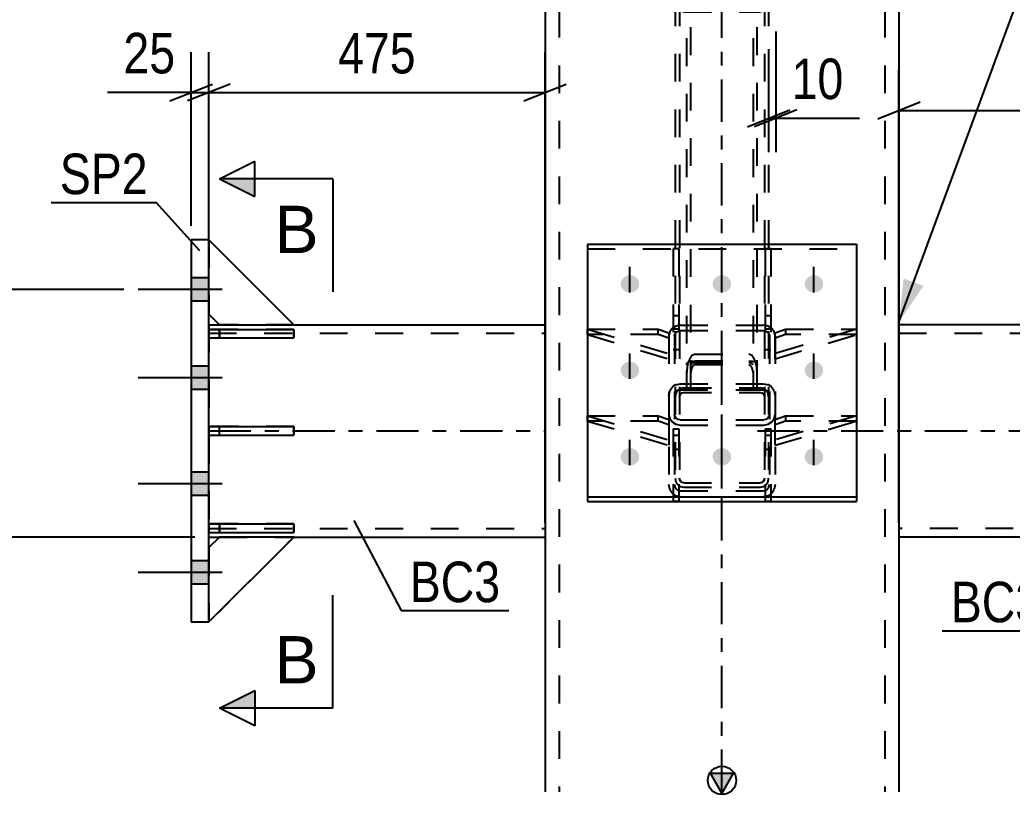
# Model space of a CAD drawing. Header units: millimetres. Extents: x 0 to 841, y 0 to 594.
# Drawn here: x 85.3 to 155.4, y 307.2 to 361.9 of the extents above; entities that cross this region are included whole.
import ezdxf

# ---------------------------------------------------------------- set-up
doc = ezdxf.new("R2010")
doc.units = ezdxf.units.MM
doc.linetypes.add('DXK_LINE_DOT2', pattern=[3.9198, 1.9599, -1.9599])
doc.linetypes.add('DXK_LINE_DOT3', pattern=[5.9187, 2.979, -0.9799, 0.9799, -0.9799])
doc.styles.add('Arial', font='arial.ttf', dxfattribs={"height": 0.2})
doc.styles.add('Arial Narrow', font='ARIALN.TTF', dxfattribs={"height": 0.2})

# ---------------------------------------------------------------- blocks, each defined once
blk = doc.blocks.new('Part-682121855-5937 - 5917')
at = {"color": 7, "linetype": 'DXK_LINE_DOT2'}
for p, q in [((132.445, 529.116), (132.445, 335.865)), ((132.745, 335.865), (132.745, 529.116)), ((137.145, 529.116), (137.145, 335.865)), ((137.445, 335.865), (137.445, 529.116)), ((133.045, 338.258), (132.815, 338.147)), ((133.045, 338.258), (136.845, 338.258)), ((137.075, 338.147), (136.845, 338.258)), ((132.445, 337.496), (132.491, 337.605)), ((132.491, 337.355), (132.445, 336.796)), ((132.491, 337.605), (132.621, 337.698)), ((132.621, 337.698), (132.815, 337.76)), ((132.768, 337.551), (132.745, 337.496)), ((132.833, 337.597), (132.768, 337.551)), ((132.815, 337.76), (133.045, 337.782)), ((132.93, 337.628), (132.833, 337.597)), ((133.045, 337.639), (132.93, 337.628)), ((132.93, 337.471), (133.045, 337.527)), ((133.045, 337.782), (136.845, 337.782)), ((133.045, 337.639), (136.845, 337.639)), ((133.045, 337.527), (136.845, 337.527)), ((136.845, 337.782), (137.075, 337.76)), ((136.96, 337.628), (136.845, 337.639)), ((136.845, 337.527), (136.96, 337.471)), ((137.057, 337.597), (136.96, 337.628)), ((137.122, 337.551), (137.057, 337.597)), ((137.075, 337.76), (137.269, 337.698)), ((137.145, 337.496), (137.122, 337.551)), ((137.269, 337.698), (137.399, 337.605)), ((137.399, 337.605), (137.445, 337.496)), ((137.445, 336.796), (137.399, 337.355)), ((132.745, 336.796), (132.768, 337.076)), ((137.122, 337.076), (137.145, 336.796)), ((132.445, 335.865), (132.745, 335.865)), ((137.145, 335.865), (137.445, 335.865))]:
    blk.add_line(p, q, dxfattribs=at)
for centre, radius, start, end in [((134.013, 337.193), 1.531, 141.46214, 173.91033), ((135.877, 337.193), 1.531, 6.08967, 38.53786), ((133.529, 336.995), 0.765, 141.46214, 173.91033), ((136.361, 336.995), 0.765, 6.08967, 38.53786)]:
    blk.add_arc(centre, radius, start, end, dxfattribs=at)
blk = doc.blocks.new('Part-682121855-5935 - 5917')
at = {"color": 7, "linetype": 'DXK_LINE_DOT2'}
for p, q in [((131.429, 340.065), (131.256, 339.821)), ((131.689, 340.228), (131.429, 340.065)), ((131.995, 340.285), (131.689, 340.228)), ((131.995, 340.285), (137.895, 340.285)), ((138.201, 340.228), (137.895, 340.285)), ((138.461, 340.065), (138.201, 340.228)), ((138.634, 339.821), (138.461, 340.065)), ((131.256, 339.821), (131.195, 339.533)), ((131.195, 339.533), (131.195, 329.027)), ((131.595, 339.533), (131.625, 339.677)), ((131.595, 339.533), (131.595, 329.027)), ((131.625, 339.677), (131.712, 339.799)), ((131.712, 339.799), (131.842, 339.88)), ((131.842, 339.88), (131.995, 339.909)), ((131.995, 339.909), (137.895, 339.909)), ((137.895, 339.909), (138.048, 339.88)), ((138.048, 339.88), (138.178, 339.799)), ((138.178, 339.799), (138.265, 339.677)), ((138.265, 339.677), (138.295, 339.533)), ((138.295, 339.533), (138.295, 329.027)), ((138.695, 339.533), (138.634, 339.821)), ((138.695, 339.533), (138.695, 329.027)), ((131.689, 336.092), (131.995, 336.157)), ((131.995, 336.157), (137.895, 336.157)), ((137.895, 336.157), (138.201, 336.092)), ((131.195, 335.305), (131.256, 335.631)), ((131.625, 335.468), (131.595, 335.305)), ((131.995, 335.731), (131.842, 335.699)), ((131.995, 335.731), (137.895, 335.731)), ((138.048, 335.699), (137.895, 335.731)), ((138.295, 335.305), (138.265, 335.468)), ((138.634, 335.631), (138.695, 335.305)), ((131.195, 333.989), (131.256, 333.701)), ((131.256, 333.701), (131.429, 333.457)), ((131.625, 333.845), (131.595, 333.989)), ((131.712, 333.723), (131.625, 333.845)), ((131.842, 333.642), (131.712, 333.723)), ((138.178, 333.723), (138.048, 333.642)), ((138.265, 333.845), (138.178, 333.723)), ((138.295, 333.989), (138.265, 333.845)), ((138.461, 333.457), (138.634, 333.701)), ((138.634, 333.701), (138.695, 333.989)), ((131.429, 333.457), (131.689, 333.294)), ((131.689, 333.294), (131.995, 333.237)), ((131.995, 333.613), (131.842, 333.642)), ((131.995, 333.613), (137.895, 333.613)), ((131.995, 333.237), (137.895, 333.237)), ((138.048, 333.642), (137.895, 333.613)), ((137.895, 333.237), (138.201, 333.294)), ((138.201, 333.294), (138.461, 333.457)), ((131.256, 328.701), (131.195, 329.027)), ((131.595, 329.027), (131.625, 328.864)), ((138.265, 328.864), (138.295, 329.027)), ((138.695, 329.027), (138.634, 328.701)), ((131.992, 328.176), (131.689, 328.24)), ((131.842, 328.633), (131.995, 328.601)), ((131.995, 328.175), (131.992, 328.176)), ((131.995, 328.601), (137.895, 328.601)), ((131.995, 328.175), (137.895, 328.175)), ((137.895, 328.601), (138.048, 328.633)), ((137.995, 328.196), (137.895, 328.175)), ((138.201, 328.24), (137.995, 328.196))]:
    blk.add_line(p, q, dxfattribs=at)
at = {"color": 7, "linetype": 'DXK_LINE_DOT3'}
blk.add_line((134.945, 328.746), (134.945, 340.181), dxfattribs=at)
at = {"color": 7, "linetype": 'DXK_LINE_DOT2'}
for centre, radius, start, end in [((132.03, 335.338), 0.827, 114.31996, 159.24169), ((137.86, 335.338), 0.827, 20.75831, 65.68004), ((132.012, 335.322), 0.414, 114.31996, 159.24169), ((137.878, 335.322), 0.414, 20.75831, 65.68004), ((132.012, 329.01), 0.414, 200.75831, 245.68004), ((137.878, 329.01), 0.414, 294.31996, 339.24169), ((132.03, 328.994), 0.827, 200.75831, 245.68004), ((137.86, 328.994), 0.827, 294.31996, 339.24169)]:
    blk.add_arc(centre, radius, start, end, dxfattribs=at)
blk = doc.blocks.new('Part-682121855-5983 - 5917')
at = {"color": 2, "linetype": 'Continuous'}
for p, q in [((98.697, 340.001), (104.697, 340.001)), ((98.697, 340.001), (98.697, 339.401)), ((104.697, 340.001), (104.697, 339.401)), ((98.697, 339.401), (104.697, 339.401))]:
    blk.add_line(p, q, dxfattribs=at)
at = {"color": 7, "linetype": 'DXK_LINE_DOT2'}
blk.add_line((99.447, 339.401), (99.447, 340.001), dxfattribs=at)
blk = doc.blocks.new('Part-682121855-5987 - 5917')
at = {"color": 7, "linetype": 'DXK_LINE_DOT2'}
for p, q in [((104.697, 326.251), (98.697, 326.251)), ((98.697, 326.251), (98.697, 325.651)), ((99.447, 326.251), (99.447, 325.651)), ((104.697, 325.651), (104.697, 326.251)), ((98.697, 325.651), (104.697, 325.651))]:
    blk.add_line(p, q, dxfattribs=at)
blk = doc.blocks.new('Part-682121855-5928 - 5917')
at = {"color": 2, "linetype": 'Continuous'}
for p, q in [((165.197, 340.326), (147.447, 340.326)), ((171.197, 340.326), (170.447, 340.326)), ((165.197, 325.326), (147.447, 325.326)), ((171.197, 325.326), (170.447, 325.326))]:
    blk.add_line(p, q, dxfattribs=at)
at = {"color": 7, "linetype": 'DXK_LINE_DOT2'}
for p, q in [((147.447, 340.326), (147.447, 325.326)), ((170.447, 340.326), (165.197, 340.326)), ((171.197, 325.326), (171.197, 340.326)), ((147.447, 339.726), (171.197, 339.726)), ((171.197, 325.926), (147.447, 325.926)), ((170.447, 325.326), (165.197, 325.326))]:
    blk.add_line(p, q, dxfattribs=at)
at = {"color": 7, "linetype": 'DXK_LINE_DOT3'}
blk.add_line((137.447, 332.826), (181.197, 332.826), dxfattribs=at)
blk = doc.blocks.new('Part-682121855-5957 - 5917')
at = {"color": 2, "linetype": 'Continuous'}
for p, q in [((98.696, 340.326), (99.446, 340.326)), ((104.696, 340.326), (122.447, 340.326)), ((98.696, 325.326), (99.446, 325.326)), ((104.696, 325.326), (122.447, 325.326))]:
    blk.add_line(p, q, dxfattribs=at)
at = {"color": 7, "linetype": 'DXK_LINE_DOT2'}
for p, q in [((98.696, 340.326), (98.696, 325.326)), ((99.446, 340.326), (104.696, 340.326)), ((122.447, 340.326), (122.447, 325.326)), ((98.696, 339.726), (122.447, 339.726)), ((98.696, 325.926), (122.447, 325.926)), ((99.446, 325.326), (104.696, 325.326))]:
    blk.add_line(p, q, dxfattribs=at)
at = {"color": 7, "linetype": 'DXK_LINE_DOT3'}
blk.add_line((98.696, 332.826), (122.447, 332.826), dxfattribs=at)
blk = doc.blocks.new('Part-682121855-5967 - 5917')
at = {"color": 2, "linetype": 'Continuous'}
for p, q in [((97.446, 346.326), (97.446, 319.326)), ((98.696, 346.326), (97.446, 346.326)), ((98.696, 319.326), (98.696, 346.326)), ((97.446, 319.326), (98.696, 319.326))]:
    blk.add_line(p, q, dxfattribs=at)
blk = doc.blocks.new('Part-682121855-5978 - 5917')
at = {"color": 7, "linetype": 'DXK_LINE_DOT2'}
for p, q in [((99.446, 325.326), (98.696, 324.576)), ((98.696, 319.326), (104.696, 325.326)), ((104.696, 325.326), (99.446, 325.326)), ((98.696, 324.576), (98.696, 319.326))]:
    blk.add_line(p, q, dxfattribs=at)
blk = doc.blocks.new('Part-682121855-5979 - 5917')
at = {"color": 2, "linetype": 'Continuous'}
for p, q in [((99.446, 325.326), (98.696, 324.576)), ((98.696, 319.326), (104.696, 325.326)), ((104.696, 325.326), (99.446, 325.326))]:
    blk.add_line(p, q, dxfattribs=at)
at = {"color": 7, "linetype": 'DXK_LINE_DOT2'}
blk.add_line((98.696, 324.576), (98.696, 319.326), dxfattribs=at)
blk = doc.blocks.new('Part-682121855-5980 - 5917')
at = {"color": 7, "linetype": 'DXK_LINE_DOT2'}
for p, q in [((98.696, 341.076), (98.696, 346.326)), ((98.696, 346.326), (104.696, 340.326)), ((99.446, 340.326), (98.696, 341.076)), ((104.696, 340.326), (99.446, 340.326))]:
    blk.add_line(p, q, dxfattribs=at)
blk = doc.blocks.new('Part-682121855-5981 - 5917')
at = {"color": 2, "linetype": 'Continuous'}
for p, q in [((98.696, 346.326), (104.696, 340.326)), ((98.696, 341.076), (99.446, 340.326)), ((99.446, 340.326), (104.696, 340.326))]:
    blk.add_line(p, q, dxfattribs=at)
at = {"color": 7, "linetype": 'DXK_LINE_DOT2'}
blk.add_line((98.696, 346.326), (98.696, 341.076), dxfattribs=at)
blk = doc.blocks.new('Part-682121855-5982 - 5917')
at = {"color": 2, "linetype": 'Continuous'}
for p, q in [((98.697, 333.126), (104.697, 333.126)), ((98.697, 333.126), (98.697, 332.526)), ((104.697, 333.126), (104.697, 332.526)), ((98.697, 332.526), (104.697, 332.526))]:
    blk.add_line(p, q, dxfattribs=at)
at = {"color": 7, "linetype": 'DXK_LINE_DOT2'}
blk.add_line((99.447, 332.526), (99.447, 333.126), dxfattribs=at)
blk = doc.blocks.new('Part-682121855-5984 - 5917')
at = {"color": 2, "linetype": 'Continuous'}
for p, q in [((98.697, 326.251), (104.697, 326.251)), ((98.697, 326.251), (98.697, 325.651)), ((104.697, 326.251), (104.697, 325.651)), ((98.697, 325.651), (104.697, 325.651))]:
    blk.add_line(p, q, dxfattribs=at)
at = {"color": 7, "linetype": 'DXK_LINE_DOT2'}
blk.add_line((99.447, 325.651), (99.447, 326.251), dxfattribs=at)
blk = doc.blocks.new('Part-682121855-5985 - 5917')
at = {"color": 7, "linetype": 'DXK_LINE_DOT2'}
for p, q in [((104.697, 333.126), (98.697, 333.126)), ((98.697, 333.126), (98.697, 332.526)), ((99.447, 332.526), (99.447, 333.126)), ((104.697, 332.526), (104.697, 333.126)), ((98.697, 332.526), (104.697, 332.526))]:
    blk.add_line(p, q, dxfattribs=at)
blk = doc.blocks.new('Part-682121855-5986 - 5917')
at = {"color": 7, "linetype": 'DXK_LINE_DOT2'}
for p, q in [((104.697, 340.001), (98.697, 340.001)), ((98.697, 340.001), (98.697, 339.401)), ((99.447, 340.001), (99.447, 339.401)), ((104.697, 339.401), (104.697, 340.001)), ((98.697, 339.401), (104.697, 339.401))]:
    blk.add_line(p, q, dxfattribs=at)
blk = doc.blocks.new('Part-682121855-5989 - 5917')
at = {"color": 2, "linetype": 'Continuous'}
for p, q in [((125.445, 346.03), (144.445, 346.03)), ((125.445, 346.03), (125.445, 327.834)), ((144.445, 346.03), (144.445, 327.834)), ((125.445, 328.176), (144.445, 328.176)), ((125.445, 327.834), (144.445, 327.834))]:
    blk.add_line(p, q, dxfattribs=at)
at = {"color": 7, "linetype": 'DXK_LINE_DOT2'}
blk.add_line((125.445, 345.688), (144.445, 345.688), dxfattribs=at)
blk = doc.blocks.new('Part-682121855-6040 - 5917')
at = {"linetype": 'Continuous'}
blk.add_hatch(color=2, dxfattribs=at).paths.add_polyline_path([(134.947, 307.231), (134.147, 308.631), (135.747, 308.631)])
at = {"color": 2, "linetype": 'Continuous'}
for p, q in [((122.447, 503.685), (122.447, 307.326)), ((147.447, 503.685), (147.447, 307.326)), ((134.947, 307.231), (134.147, 308.631)), ((134.147, 308.631), (135.747, 308.631)), ((135.747, 308.631), (134.947, 307.231))]:
    blk.add_line(p, q, dxfattribs=at)
at = {"color": 7, "linetype": 'DXK_LINE_DOT2'}
for p, q in [((123.447, 503.685), (123.447, 307.326)), ((146.447, 503.685), (146.447, 307.326))]:
    blk.add_line(p, q, dxfattribs=at)
at = {"color": 7, "linetype": 'DXK_LINE_DOT3'}
blk.add_line((134.947, 307.326), (134.947, 503.685), dxfattribs=at)
at = {"color": 2, "linetype": 'Continuous'}
blk.add_circle((134.947, 308.131), 1, dxfattribs=at)
blk = doc.blocks.new('Part-682121855-6042 - 5917')
at = {"color": 7, "linetype": 'DXK_LINE_DOT2'}
for p, q in [((131.645, 367.306), (131.691, 367.492)), ((131.691, 367.492), (131.821, 367.65)), ((131.821, 367.65), (132.015, 367.756)), ((131.968, 367.399), (131.945, 367.306)), ((132.033, 367.478), (131.968, 367.399)), ((132.015, 367.756), (132.245, 367.793)), ((132.13, 367.531), (132.033, 367.478)), ((132.245, 367.55), (132.13, 367.531)), ((132.245, 367.793), (137.645, 367.793)), ((132.245, 367.55), (137.645, 367.55)), ((137.645, 367.793), (137.875, 367.756)), ((137.76, 367.531), (137.645, 367.55)), ((137.857, 367.478), (137.76, 367.531)), ((137.922, 367.399), (137.857, 367.478)), ((137.875, 367.756), (138.069, 367.65)), ((137.945, 367.306), (137.922, 367.399)), ((138.069, 367.65), (138.199, 367.492)), ((138.199, 367.492), (138.245, 367.306)), ((131.645, 367.306), (131.645, 329.479)), ((131.945, 367.306), (131.945, 329.479)), ((137.945, 367.306), (137.945, 329.479)), ((138.245, 367.306), (138.245, 329.479)), ((131.691, 362.735), (131.645, 362.922)), ((131.821, 362.577), (131.691, 362.735)), ((132.015, 362.472), (131.821, 362.577)), ((131.945, 362.922), (131.968, 362.829)), ((131.968, 362.829), (132.033, 362.75)), ((132.245, 362.435), (132.015, 362.472)), ((132.033, 362.75), (132.13, 362.697)), ((132.13, 362.697), (132.245, 362.678)), ((132.245, 362.678), (137.645, 362.678)), ((132.245, 362.435), (137.645, 362.435)), ((137.645, 362.678), (137.76, 362.697)), ((137.875, 362.472), (137.645, 362.435)), ((137.76, 362.697), (137.857, 362.75)), ((137.857, 362.75), (137.922, 362.829)), ((138.069, 362.577), (137.875, 362.472)), ((137.922, 362.829), (137.945, 362.922)), ((138.199, 362.735), (138.069, 362.577)), ((138.245, 362.922), (138.199, 362.735)), ((132.245, 335.865), (132.015, 335.816)), ((132.245, 335.865), (137.645, 335.865)), ((137.875, 335.816), (137.645, 335.865)), ((131.691, 335.47), (131.645, 335.226)), ((131.945, 335.226), (131.968, 335.348)), ((131.968, 335.348), (132.033, 335.452)), ((132.033, 335.452), (132.13, 335.521)), ((132.13, 335.521), (132.245, 335.545)), ((132.245, 335.545), (137.645, 335.545)), ((137.645, 335.545), (137.76, 335.521)), ((137.76, 335.521), (137.857, 335.452)), ((137.857, 335.452), (137.922, 335.348)), ((137.922, 335.348), (137.945, 335.226)), ((138.245, 335.226), (138.199, 335.47)), ((131.645, 329.479), (131.691, 329.235)), ((131.968, 329.357), (131.945, 329.479)), ((137.945, 329.479), (137.922, 329.357)), ((138.199, 329.235), (138.245, 329.479)), ((132.033, 329.254), (131.968, 329.357)), ((132.015, 328.89), (132.245, 328.841)), ((132.13, 329.184), (132.033, 329.254)), ((132.245, 329.16), (132.13, 329.184)), ((132.245, 329.16), (137.645, 329.16)), ((132.245, 328.841), (137.645, 328.841)), ((137.76, 329.184), (137.645, 329.16)), ((137.645, 328.841), (137.875, 328.89)), ((137.857, 329.254), (137.76, 329.184)), ((137.922, 329.357), (137.857, 329.254))]:
    blk.add_line(p, q, dxfattribs=at)
for centre, start, end in [((132.271, 335.25), 114.31996, 159.24169), ((137.619, 335.25), 20.75831, 65.68004), ((132.271, 329.455), 200.75831, 245.68004), ((137.619, 329.455), 294.31996, 339.24169)]:
    blk.add_arc(centre, 0.621, start, end, dxfattribs=at)
blk = doc.blocks.new('Part-682121855-6051 - 5917')
at = {"color": 7, "linetype": 'DXK_LINE_DOT2'}
for p, q in [((137.995, 332.981), (137.995, 327.834)), ((137.995, 332.981), (138.395, 332.981)), ((138.395, 332.981), (138.395, 327.834)), ((137.995, 332.532), (138.395, 332.532)), ((137.995, 331.527), (138.395, 331.527))]:
    blk.add_line(p, q, dxfattribs=at)
at = {"color": 2, "linetype": 'Continuous'}
blk.add_line((138.395, 327.834), (137.995, 327.834), dxfattribs=at)
blk = doc.blocks.new('Part-682121855-6052 - 5917')
at = {"color": 7, "linetype": 'DXK_LINE_DOT2'}
for p, q in [((131.495, 332.981), (131.495, 327.834)), ((131.495, 332.981), (131.895, 332.981)), ((131.895, 332.981), (131.895, 327.834)), ((131.495, 332.532), (131.895, 332.532)), ((131.495, 331.527), (131.895, 331.527))]:
    blk.add_line(p, q, dxfattribs=at)
at = {"color": 2, "linetype": 'Continuous'}
blk.add_line((131.895, 327.834), (131.495, 327.834), dxfattribs=at)
blk = doc.blocks.new('Part-682121855-6053 - 5917')
at = {"color": 7, "linetype": 'DXK_LINE_DOT2'}
for p, q in [((137.995, 345.688), (137.995, 338.575)), ((138.395, 345.688), (137.995, 345.688)), ((138.395, 345.688), (138.395, 338.575)), ((137.995, 340.99), (138.395, 340.99)), ((137.995, 340.028), (138.395, 340.028)), ((137.995, 338.575), (138.395, 338.575))]:
    blk.add_line(p, q, dxfattribs=at)
blk = doc.blocks.new('Part-682121855-6054 - 5917')
at = {"color": 7, "linetype": 'DXK_LINE_DOT2'}
for p, q in [((131.495, 345.688), (131.495, 338.575)), ((131.895, 345.688), (131.495, 345.688)), ((131.895, 345.688), (131.895, 338.575)), ((131.495, 340.99), (131.895, 340.99)), ((131.495, 340.028), (131.895, 340.028)), ((131.495, 338.575), (131.895, 338.575))]:
    blk.add_line(p, q, dxfattribs=at)
blk = doc.blocks.new('Part-682121855-6055 - 5917')
at = {"color": 7, "linetype": 'DXK_LINE_DOT2'}
for p, q in [((125.445, 333.519), (125.445, 333.895)), ((125.445, 333.895), (130.445, 333.895)), ((125.445, 333.895), (131.195, 332.185)), ((130.445, 333.519), (130.445, 333.895)), ((130.445, 333.895), (131.195, 333.639)), ((130.445, 333.519), (125.445, 333.519)), ((125.445, 333.519), (131.195, 331.809)), ((131.195, 333.263), (130.445, 333.519)), ((131.195, 333.639), (131.195, 331.809))]:
    blk.add_line(p, q, dxfattribs=at)
blk = doc.blocks.new('Part-682121855-6056 - 5917')
at = {"color": 7, "linetype": 'DXK_LINE_DOT2'}
for p, q in [((125.445, 339.627), (125.445, 340.003)), ((125.445, 340.003), (130.445, 340.003)), ((125.445, 340.003), (131.195, 338.293)), ((130.445, 339.627), (130.445, 340.003)), ((130.445, 340.003), (131.195, 339.746)), ((130.445, 339.627), (125.445, 339.627)), ((125.445, 339.627), (131.195, 337.917)), ((131.195, 339.37), (130.445, 339.627)), ((131.195, 339.746), (131.195, 337.917))]:
    blk.add_line(p, q, dxfattribs=at)
blk = doc.blocks.new('Part-682121855-6057 - 5917')
at = {"color": 7, "linetype": 'DXK_LINE_DOT2'}
for p, q in [((138.695, 333.639), (139.445, 333.895)), ((144.445, 333.895), (138.695, 332.185)), ((139.445, 333.895), (144.445, 333.895)), ((139.445, 333.895), (139.445, 333.519)), ((144.445, 333.895), (144.445, 333.519)), ((138.695, 331.809), (138.695, 333.639)), ((139.445, 333.519), (138.695, 333.263)), ((138.695, 331.809), (144.445, 333.519)), ((144.445, 333.519), (139.445, 333.519))]:
    blk.add_line(p, q, dxfattribs=at)
blk = doc.blocks.new('Part-682121855-6058 - 5917')
at = {"color": 7, "linetype": 'DXK_LINE_DOT2'}
for p, q in [((138.695, 339.746), (139.445, 340.003)), ((144.445, 340.003), (138.695, 338.293)), ((139.445, 340.003), (144.445, 340.003)), ((139.445, 340.003), (139.445, 339.627)), ((144.445, 340.003), (144.445, 339.627)), ((138.695, 337.917), (138.695, 339.746)), ((139.445, 339.627), (138.695, 339.37)), ((138.695, 337.917), (144.445, 339.627)), ((144.445, 339.627), (139.445, 339.627))]:
    blk.add_line(p, q, dxfattribs=at)
blk = doc.blocks.new('Bolt-682121855-6064 - 5917')
at = {"linetype": 'Continuous'}
for points in [[(97.446, 343.651), (97.446, 342.001), (98.696, 342.001), (98.696, 343.651)], [(97.446, 343.651), (97.446, 342.001), (98.696, 342.001), (98.696, 343.651)], [(97.446, 343.651), (97.446, 342.001), (98.696, 342.001), (98.696, 343.651)], [(97.446, 337.401), (97.446, 335.751), (98.696, 335.751), (98.696, 337.401)], [(97.446, 337.401), (97.446, 335.751), (98.696, 335.751), (98.696, 337.401)], [(97.446, 329.901), (97.446, 328.251), (98.696, 328.251), (98.696, 329.901)], [(97.446, 329.901), (97.446, 328.251), (98.696, 328.251), (98.696, 329.901)], [(97.446, 323.651), (97.446, 322.001), (98.696, 322.001), (98.696, 323.651)], [(97.446, 323.651), (97.446, 322.001), (98.696, 322.001), (98.696, 323.651)], [(97.446, 323.651), (97.446, 322.001), (98.696, 322.001), (98.696, 323.651)]]:
    blk.add_hatch(color=1, dxfattribs=at).paths.add_polyline_path(points)
at = {"color": 1, "linetype": 'Continuous'}
for p, q in [((98.696, 343.651), (97.446, 343.651)), ((98.696, 343.651), (97.446, 343.651)), ((98.696, 343.651), (97.446, 343.651)), ((99.646, 342.826), (93.696, 342.826)), ((99.646, 342.826), (93.696, 342.826)), ((99.646, 342.826), (93.696, 342.826)), ((98.696, 342.001), (97.446, 342.001)), ((98.696, 342.001), (97.446, 342.001)), ((98.696, 342.001), (97.446, 342.001)), ((98.696, 337.401), (97.446, 337.401)), ((98.696, 337.401), (97.446, 337.401)), ((99.646, 336.576), (93.696, 336.576)), ((99.646, 336.576), (93.696, 336.576)), ((98.696, 335.751), (97.446, 335.751)), ((98.696, 335.751), (97.446, 335.751)), ((98.696, 329.901), (97.446, 329.901)), ((98.696, 329.901), (97.446, 329.901)), ((99.646, 329.076), (93.696, 329.076)), ((99.646, 329.076), (93.696, 329.076)), ((98.696, 328.251), (97.446, 328.251)), ((98.696, 328.251), (97.446, 328.251)), ((98.696, 323.651), (97.446, 323.651)), ((98.696, 323.651), (97.446, 323.651)), ((98.696, 323.651), (97.446, 323.651)), ((99.646, 322.826), (93.696, 322.826)), ((99.646, 322.826), (93.696, 322.826)), ((99.646, 322.826), (93.696, 322.826)), ((98.696, 322.001), (97.446, 322.001)), ((98.696, 322.001), (97.446, 322.001)), ((98.696, 322.001), (97.446, 322.001))]:
    blk.add_line(p, q, dxfattribs=at)
blk = doc.blocks.new('Bolt-682121855-6065 - 5917')
at = {"linetype": 'Continuous'}
for points in [[(128.445, 342.6), (128.31, 342.614), (128.181, 342.653), (128.063, 342.717), (127.962, 342.802), (127.882, 342.906), (127.827, 343.022), (127.799, 343.147), (127.799, 343.275), (127.827, 343.4), (127.882, 343.516), (127.962, 343.62), (128.063, 343.705), (128.181, 343.769), (128.31, 343.809), (128.445, 343.822), (128.58, 343.809), (128.709, 343.769), (128.827, 343.705), (128.928, 343.62), (129.008, 343.516), (129.063, 343.4), (129.091, 343.275), (129.091, 343.147), (129.063, 343.022), (129.008, 342.906), (128.928, 342.802), (128.827, 342.717), (128.709, 342.653), (128.58, 342.614)], [(134.945, 342.6), (134.81, 342.614), (134.681, 342.653), (134.563, 342.717), (134.462, 342.802), (134.382, 342.906), (134.327, 343.022), (134.299, 343.147), (134.299, 343.275), (134.327, 343.4), (134.382, 343.516), (134.462, 343.62), (134.563, 343.705), (134.681, 343.769), (134.81, 343.809), (134.945, 343.822), (135.08, 343.809), (135.209, 343.769), (135.327, 343.705), (135.428, 343.62), (135.508, 343.516), (135.563, 343.4), (135.591, 343.275), (135.591, 343.147), (135.563, 343.022), (135.508, 342.906), (135.428, 342.802), (135.327, 342.717), (135.209, 342.653), (135.08, 342.614)], [(141.445, 342.6), (141.31, 342.614), (141.181, 342.653), (141.063, 342.717), (140.962, 342.802), (140.882, 342.906), (140.827, 343.022), (140.799, 343.147), (140.799, 343.275), (140.827, 343.4), (140.882, 343.516), (140.962, 343.62), (141.063, 343.705), (141.181, 343.769), (141.31, 343.809), (141.445, 343.822), (141.58, 343.809), (141.709, 343.769), (141.827, 343.705), (141.928, 343.62), (142.008, 343.516), (142.063, 343.4), (142.091, 343.275), (142.091, 343.147), (142.063, 343.022), (142.008, 342.906), (141.928, 342.802), (141.827, 342.717), (141.709, 342.653), (141.58, 342.614)], [(128.445, 336.492), (128.31, 336.506), (128.181, 336.545), (128.063, 336.609), (127.962, 336.694), (127.882, 336.798), (127.827, 336.914), (127.799, 337.039), (127.799, 337.167), (127.827, 337.292), (127.882, 337.408), (127.962, 337.512), (128.063, 337.597), (128.181, 337.661), (128.31, 337.701), (128.445, 337.714), (128.58, 337.701), (128.709, 337.661), (128.827, 337.597), (128.928, 337.512), (129.008, 337.408), (129.063, 337.292), (129.091, 337.167), (129.091, 337.039), (129.063, 336.914), (129.008, 336.798), (128.928, 336.694), (128.827, 336.609), (128.709, 336.545), (128.58, 336.506)], [(141.445, 336.492), (141.31, 336.506), (141.181, 336.545), (141.063, 336.609), (140.962, 336.694), (140.882, 336.798), (140.827, 336.914), (140.799, 337.039), (140.799, 337.167), (140.827, 337.292), (140.882, 337.408), (140.962, 337.512), (141.063, 337.597), (141.181, 337.661), (141.31, 337.701), (141.445, 337.714), (141.58, 337.701), (141.709, 337.661), (141.827, 337.597), (141.928, 337.512), (142.008, 337.408), (142.063, 337.292), (142.091, 337.167), (142.091, 337.039), (142.063, 336.914), (142.008, 336.798), (141.928, 336.694), (141.827, 336.609), (141.709, 336.545), (141.58, 336.506)], [(128.445, 330.384), (128.31, 330.398), (128.181, 330.437), (128.063, 330.501), (127.962, 330.586), (127.882, 330.69), (127.827, 330.806), (127.799, 330.931), (127.799, 331.059), (127.827, 331.184), (127.882, 331.3), (127.962, 331.404), (128.063, 331.489), (128.181, 331.553), (128.31, 331.593), (128.445, 331.606), (128.58, 331.593), (128.709, 331.553), (128.827, 331.489), (128.928, 331.404), (129.008, 331.3), (129.063, 331.184), (129.091, 331.059), (129.091, 330.931), (129.063, 330.806), (129.008, 330.69), (128.928, 330.586), (128.827, 330.501), (128.709, 330.437), (128.58, 330.398)], [(134.945, 330.384), (134.81, 330.398), (134.681, 330.437), (134.563, 330.501), (134.462, 330.586), (134.382, 330.69), (134.327, 330.806), (134.299, 330.931), (134.299, 331.059), (134.327, 331.184), (134.382, 331.3), (134.462, 331.404), (134.563, 331.489), (134.681, 331.553), (134.81, 331.593), (134.945, 331.606), (135.08, 331.593), (135.209, 331.553), (135.327, 331.489), (135.428, 331.404), (135.508, 331.3), (135.563, 331.184), (135.591, 331.059), (135.591, 330.931), (135.563, 330.806), (135.508, 330.69), (135.428, 330.586), (135.327, 330.501), (135.209, 330.437), (135.08, 330.398)], [(141.445, 330.384), (141.31, 330.398), (141.181, 330.437), (141.063, 330.501), (140.962, 330.586), (140.882, 330.69), (140.827, 330.806), (140.799, 330.931), (140.799, 331.059), (140.827, 331.184), (140.882, 331.3), (140.962, 331.404), (141.063, 331.489), (141.181, 331.553), (141.31, 331.593), (141.445, 331.606), (141.58, 331.593), (141.709, 331.553), (141.827, 331.489), (141.928, 331.404), (142.008, 331.3), (142.063, 331.184), (142.091, 331.059), (142.091, 330.931), (142.063, 330.806), (142.008, 330.69), (141.928, 330.586), (141.827, 330.501), (141.709, 330.437), (141.58, 330.398)]]:
    blk.add_hatch(color=1, dxfattribs=at).paths.add_polyline_path(points)
at = {"color": 1, "linetype": 'Continuous'}
for p, q in [((128.445, 342.613), (128.445, 344.408)), ((134.945, 342.613), (134.945, 344.408)), ((141.445, 342.613), (141.445, 344.408)), ((128.445, 336.505), (128.445, 338.3)), ((141.445, 336.505), (141.445, 338.3)), ((128.445, 330.397), (128.445, 332.192)), ((134.945, 330.397), (134.945, 332.192)), ((141.445, 330.397), (141.445, 332.192))]:
    blk.add_line(p, q, dxfattribs=at)
blk = doc.blocks.new('StraightDimension-682121855-37318 - 5917')
at = {"color": 7, "linetype": 'Continuous'}
blk.add_line((97.696, 325.326), (40.874, 325.326), dxfattribs=at)
blk = doc.blocks.new('StraightDimension-682121855-6096 - 5917')
at = {"color": 7, "linetype": 'Continuous'}
for p, q in [((97.446, 347.326), (97.446, 359.587)), ((98.696, 341.326), (98.696, 359.587)), ((95.946, 356.137), (98.946, 357.337)), ((100.196, 357.337), (97.196, 356.137)), ((97.446, 356.737), (91.54, 356.737)), ((97.446, 356.737), (91.54, 356.737)), ((97.446, 356.737), (98.696, 356.737))]:
    blk.add_line(p, q, dxfattribs=at)
at = {"color": 0}
blk.add_wipeout([(96.921, 357.487), (96.921, 361.687), (92.065, 361.687), (92.065, 357.487)], dxfattribs=at)
at = {"color": 3, "style": 'Arial Narrow'}
blk.add_text('25', height=2.8633, dxfattribs=at).set_placement((92.665, 358.087))
blk = doc.blocks.new('StraightDimension-682121855-6106 - 5917')
at = {"color": 7, "linetype": 'Continuous'}
for p, q in [((98.696, 341.326), (98.696, 359.587)), ((122.447, 326.326), (122.447, 359.587)), ((100.196, 357.337), (97.196, 356.137)), ((120.947, 356.137), (123.947, 357.337)), ((98.696, 356.737), (122.447, 356.737))]:
    blk.add_line(p, q, dxfattribs=at)
at = {"color": 0}
blk.add_wipeout([(113.914, 357.487), (113.914, 361.687), (107.229, 361.687), (107.229, 357.487)], dxfattribs=at)
at = {"color": 3, "style": 'Arial Narrow'}
blk.add_text('475', height=2.8633, dxfattribs=at).set_placement((107.829, 358.087))
blk = doc.blocks.new('StraightDimension-682121855-6126 - 5917')
at = {"color": 7, "linetype": 'Continuous'}
for p, q in [((147.447, 326.326), (147.447, 358.309)), ((171.197, 341.326), (171.197, 358.309)), ((148.947, 356.059), (145.947, 354.859)), ((147.447, 355.459), (171.197, 355.459)), ((169.697, 354.859), (172.697, 356.059))]:
    blk.add_line(p, q, dxfattribs=at)
at = {"color": 0}
blk.add_wipeout([(162.664, 356.209), (162.664, 360.409), (155.979, 360.409), (155.979, 356.209)], dxfattribs=at)
at = {"color": 3, "style": 'Arial Narrow'}
blk.add_text('475', height=2.8633, dxfattribs=at).set_placement((156.579, 356.809))
blk = doc.blocks.new('StraightDimension-682121855-37316 - 5917')
at = {"color": 7, "linetype": 'Continuous'}
blk.add_line((92.696, 342.826), (40.874, 342.826), dxfattribs=at)
blk = doc.blocks.new('StraightDimension-682121855-37317 - 5917')
at = {"color": 7, "linetype": 'Continuous'}
for p, q in [((50.087, 341.326), (48.887, 344.326)), ((92.696, 342.826), (40.874, 342.826)), ((49.487, 325.326), (49.487, 342.826)), ((48.887, 326.826), (50.087, 323.826)), ((97.696, 325.326), (40.874, 325.326))]:
    blk.add_line(p, q, dxfattribs=at)
at = {"color": 0}
blk.add_wipeout([(48.737, 337.418), (44.537, 337.418), (44.537, 330.734), (48.737, 330.734)], dxfattribs=at)
at = {"color": 3, "style": 'Arial Narrow'}
blk.add_text('350', height=2.8633, rotation=90.00021, dxfattribs=at).set_placement((48.137, 331.334))
at = {"color": 0, "linetype": 'Continuous'}
blk.add_wipeout([(48.787, 343.426), (48.787, 347.626), (40.274, 347.626), (40.274, 343.426)], dxfattribs=at)
at = {"color": 3, "linetype": 'Continuous', "style": 'Arial Narrow'}
blk.add_text('5074', height=2.8633, dxfattribs=at).set_placement((40.874, 344.026))
blk = doc.blocks.new('StraightDimension-682121855-38283 - 5917')
at = {"color": 7, "linetype": 'Continuous'}
for p, q in [((138.745, 361.054), (138.745, 352.521)), ((138.245, 359.794), (138.245, 352.521)), ((136.745, 354.321), (139.745, 355.521)), ((140.245, 355.521), (137.245, 354.321)), ((138.245, 354.921), (138.745, 354.921)), ((138.745, 354.921), (144.651, 354.921)), ((138.745, 354.921), (144.651, 354.921))]:
    blk.add_line(p, q, dxfattribs=at)
at = {"color": 0}
blk.add_wipeout([(144.126, 355.671), (144.126, 359.871), (139.27, 359.871), (139.27, 355.671)], dxfattribs=at)
at = {"color": 3, "style": 'Arial Narrow'}
blk.add_text('10', height=2.8633, dxfattribs=at).set_placement((139.87, 356.271))
blk = doc.blocks.new('Mark-682121855-5924 - 5917')
at = {"color": 30, "linetype": 'Continuous'}
for p in [(161.136, 326.689), (150.513, 318.704)]:
    blk.add_line(p, (158.105, 318.704), dxfattribs=at)
at = {"color": 0}
blk.add_wipeout([(157.505, 319.304), (157.505, 322.304), (151.113, 322.304), (151.113, 319.304)], dxfattribs=at)
blk.add_wipeout([(157.505, 319.304), (157.505, 322.304), (151.113, 322.304), (151.113, 319.304)], dxfattribs=at)
at = {"color": 3, "style": 'Arial Narrow'}
blk.add_text('BC3', height=2.8633, dxfattribs=at).set_placement((151.113, 319.304))
blk = doc.blocks.new('Mark-682121855-5953 - 5917')
at = {"color": 30, "linetype": 'Continuous'}
for p, q in [((108.941, 326.49), (112.292, 320.124)), ((112.292, 320.124), (119.884, 320.124))]:
    blk.add_line(p, q, dxfattribs=at)
at = {"color": 0}
blk.add_wipeout([(119.284, 320.724), (119.284, 323.724), (112.892, 323.724), (112.892, 320.724)], dxfattribs=at)
blk.add_wipeout([(119.284, 320.724), (119.284, 323.724), (112.892, 323.724), (112.892, 320.724)], dxfattribs=at)
at = {"color": 3, "style": 'Arial Narrow'}
blk.add_text('BC3', height=2.8633, dxfattribs=at).set_placement((112.892, 320.724))
blk = doc.blocks.new('Mark-682121855-5963 - 5917')
at = {"color": 30, "linetype": 'Continuous'}
for p in [(87.567, 348.954), (98.06, 345.547)]:
    blk.add_line(p, (94.978, 348.954), dxfattribs=at)
at = {"color": 0}
blk.add_wipeout([(94.378, 349.554), (94.378, 352.554), (88.167, 352.554), (88.167, 349.554)], dxfattribs=at)
blk.add_wipeout([(94.378, 349.554), (94.378, 352.554), (88.167, 352.554), (88.167, 349.554)], dxfattribs=at)
at = {"color": 3, "style": 'Arial Narrow'}
blk.add_text('SP2', height=2.8633, dxfattribs=at).set_placement((88.167, 349.554))
blk = doc.blocks.new('SectionMark-682121855-6386 - 5917')
at = {"linetype": 'Continuous'}
for points in [[(101.948, 350.644), (101.948, 349.394), (99.448, 350.644)], [(101.948, 314.48), (101.948, 313.23), (99.448, 313.23)]]:
    blk.add_hatch(color=6, dxfattribs=at).paths.add_polyline_path(points)
at = {"color": 6, "linetype": 'Continuous'}
for p, q in [((99.448, 350.644), (101.948, 351.894)), ((101.948, 349.394), (101.948, 351.894)), ((107.448, 350.644), (99.448, 350.644)), ((99.448, 350.644), (101.948, 349.394)), ((107.448, 350.644), (107.448, 342.644)), ((107.448, 313.23), (107.448, 321.23)), ((99.448, 313.23), (101.948, 314.48)), ((101.948, 314.48), (101.948, 311.98)), ((107.448, 313.23), (99.448, 313.23)), ((101.948, 311.98), (99.448, 313.23))]:
    blk.add_line(p, q, dxfattribs=at)
at = {"color": 0, "linetype": 'Continuous'}
for points in [[(106.448, 345.394), (106.448, 348.894), (103.338, 348.894), (103.338, 345.394)], [(106.448, 314.98), (106.448, 318.48), (103.338, 318.48), (103.338, 314.98)]]:
    blk.add_wipeout(points, dxfattribs=at)
at = {"color": 3, "linetype": 'Continuous', "style": 'Arial'}
for p in [(103.338, 345.394), (103.338, 314.98)]:
    blk.add_text('B', height=3.343, dxfattribs=at).set_placement(p)
blk = doc.blocks.new('WeldMark-682121855-6406 - 5917')
at = {"linetype": 'Continuous'}
blk.add_hatch(color=30, dxfattribs=at).paths.add_polyline_path([(149.187, 343.075), (147.447, 340.52), (147.78, 343.594)])
at = {"color": 3, "linetype": 'Continuous'}
for p, q in [((171.48, 371.696), (175.766, 375.982)), ((166.337, 371.696), (170.623, 371.696)), ((170.623, 371.696), (166.337, 367.41)), ((166.337, 367.41), (166.337, 371.696)), ((171.48, 371.696), (175.766, 367.41))]:
    blk.add_line(p, q, dxfattribs=at)
at = {"color": 30, "linetype": 'Continuous'}
for p, q in [((147.447, 340.52), (158.933, 371.696)), ((158.933, 371.696), (171.48, 371.696))]:
    blk.add_line(p, q, dxfattribs=at)
at = {"color": 3, "linetype": 'Continuous'}
for start, end in [(90, 270), (270, 90)]:
    blk.add_arc((158.933, 371.696), 1.5, start, end, dxfattribs=at)
at = {"color": 0}
blk.add_wipeout([(165.68, 367.596), (165.68, 370.996), (160.833, 370.996), (160.833, 367.596)], dxfattribs=at)
at = {"color": 3, "style": 'Arial'}
blk.add_text('12', height=2.8652, dxfattribs=at).set_placement((161.033, 367.796))
at = {"color": 0, "linetype": 'Continuous'}
blk.add_wipeout([(181.559, 371.046), (181.559, 373.546), (175.08, 373.546), (175.08, 371.046)], dxfattribs=at)
blk.add_wipeout([(181.559, 371.046), (181.559, 373.546), (175.08, 373.546), (175.08, 371.046)], dxfattribs=at)
at = {"color": 3, "linetype": 'Continuous', "style": 'Arial'}
blk.add_text('TYP', height=2.3877, dxfattribs=at).set_placement((175.08, 371.046))

msp = doc.modelspace()

# ---------------------------------------------------------------- block references
for name in ['Part-682121855-5937 - 5917', 'Part-682121855-6040 - 5917', 'Part-682121855-6042 - 5917', 'Part-682121855-5967 - 5917', 'Part-682121855-5980 - 5917', 'Part-682121855-5981 - 5917', 'Part-682121855-5989 - 5917', 'Part-682121855-6054 - 5917', 'Part-682121855-6053 - 5917', 'Bolt-682121855-6065 - 5917', 'Bolt-682121855-6064 - 5917', 'Part-682121855-5957 - 5917', 'Part-682121855-5983 - 5917', 'Part-682121855-5986 - 5917', 'Part-682121855-6056 - 5917', 'Part-682121855-5935 - 5917', 'Part-682121855-5928 - 5917', 'Part-682121855-6058 - 5917', 'Part-682121855-6055 - 5917', 'Part-682121855-6057 - 5917', 'Part-682121855-5982 - 5917', 'Part-682121855-5985 - 5917', 'Part-682121855-6052 - 5917', 'Part-682121855-6051 - 5917', 'Part-682121855-5987 - 5917', 'Part-682121855-5984 - 5917', 'Part-682121855-5978 - 5917', 'Part-682121855-5979 - 5917']:
    msp.add_blockref(name, (0, 0))

# ---------------------------------------------------------------- next in the draw order: block references
for name in ['StraightDimension-682121855-6096 - 5917', 'StraightDimension-682121855-38283 - 5917', 'StraightDimension-682121855-6126 - 5917', 'StraightDimension-682121855-37318 - 5917']:
    msp.add_blockref(name, (0, 0))

# ---------------------------------------------------------------- next in the draw order: block references
for name in ['StraightDimension-682121855-37316 - 5917', 'WeldMark-682121855-6406 - 5917', 'StraightDimension-682121855-6106 - 5917', 'Mark-682121855-5924 - 5917']:
    msp.add_blockref(name, (0, 0))

# ---------------------------------------------------------------- next in the draw order: block references
for name in ['SectionMark-682121855-6386 - 5917', 'StraightDimension-682121855-37317 - 5917', 'Mark-682121855-5953 - 5917']:
    msp.add_blockref(name, (0, 0))

# ---------------------------------------------------------------- next in the draw order: block references
msp.add_blockref('Mark-682121855-5963 - 5917', (0, 0))

doc.saveas('drawing.dxf')
